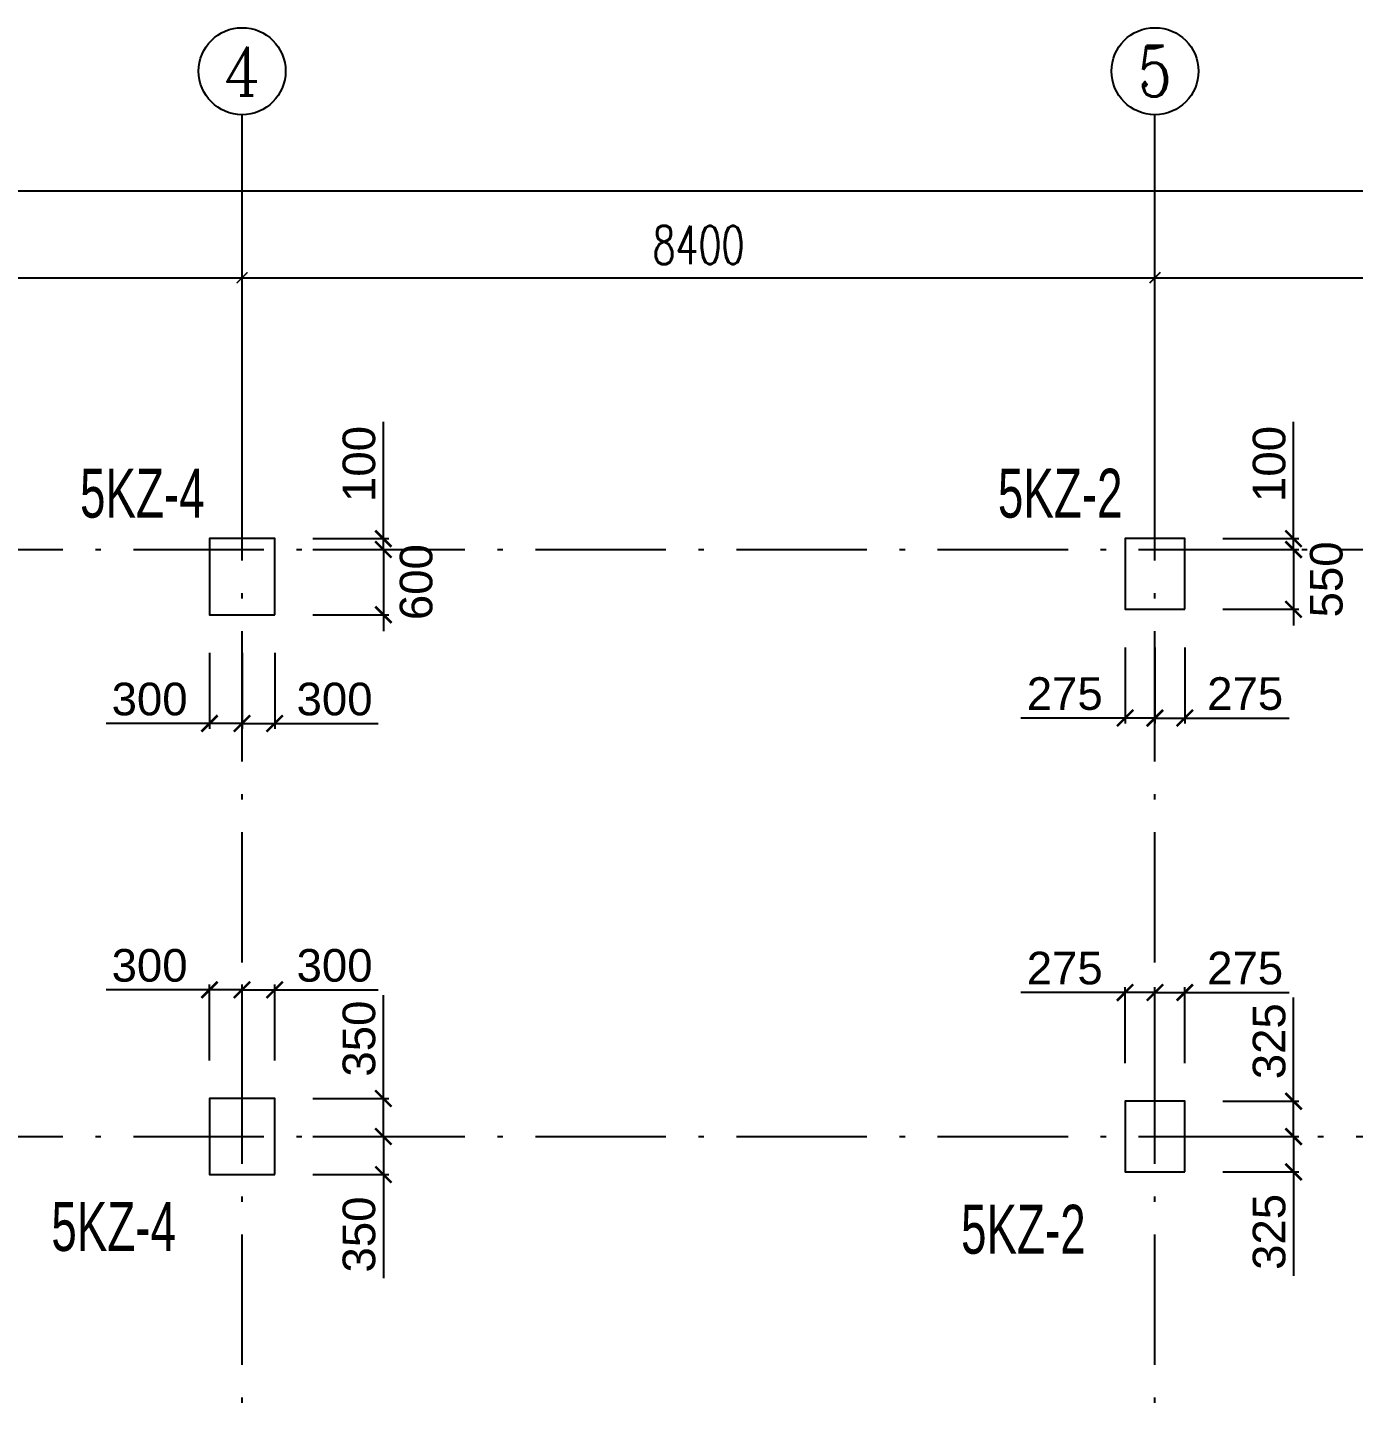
# Model space of a CAD drawing. Header units: millimetres. Extents: x -3831 to 465700, y 39900 to 106100.
# Drawn here: x 318027 to 330225, y 93355 to 106100 of the extents above; entities that cross this region are included whole.
import ezdxf
from ezdxf.enums import TextEntityAlignment as Align

# ---------------------------------------------------------------- set-up
doc = ezdxf.new("R2010")
doc.units = ezdxf.units.MM
doc.linetypes.add('线型2', pattern=[1850, 1200, -300, 50, -300])
for name, color, linetype in [('AXIS', 3, 'Continuous'), ('AXIS_TEXT', 7, 'Continuous'), ('column_dim', 90, 'Continuous'), ('DOTE', 10, '线型2')]:
    doc.layers.add(name, color=color, linetype=linetype)
doc.layers.add('S_Cl', color=2, linetype='Continuous', lineweight=25)
doc.layers.add('S_ColumFocus', color=2, linetype='Continuous', lineweight=9)
doc.styles.add('_TCH_AXIS', font='COMPLEX', dxfattribs={"bigfont": 'GBCBIG'})
doc.styles.add('_TCH_DIM_T3', font='SIMPLEX', dxfattribs={"width": 0.705882, "bigfont": 'GBCBIG'})
doc.styles.add('COMPLEX', font='COMPLEX')
doc.styles.get("Standard").update_dxf_attribs({"font": 'arial.ttf'})
doc.styles.add('xxxx', font='RIF.ttf')
doc.dimstyles.new('_TCH_ARCH&&100', dxfattribs={"dimtxt": 297.5, "dimasz": 100, "dimexe": 250, "dimexo": 300, "dimgap": 126.25, "dimtad": 1, "dimdec": 0, "dimzin": 0, "dimdsep": 46, "dimtxsty": '_TCH_DIM_T3', "dimblk": 'ARCHTICK', "dimcen": 0.09, "dimclrt": 7, "dimazin": 2, "dimtfac": 1, "dimtdec": 0, "dimtix": 1, "dimtmove": 2, "dimatfit": 3, "dimfxl": 100, "dimtolj": 1, "dimtzin": 0, "dimarcsym": 0})
doc.dimstyles.new('ISO-25', dxfattribs={"dimtxt": 2.5, "dimasz": 2.5, "dimexe": 1.25, "dimexo": 0.625, "dimtad": 1, "dimtxsty": 'Standard', "dimcen": 2.5, "dimadec": 0, "dimazin": 0, "dimtfac": 1, "dimtmove": 0, "dimatfit": 3, "dimfxl": 1, "dimarcsym": 0})

# ---------------------------------------------------------------- blocks, each defined once
blk = doc.blocks.new('_AXISO')
blk.add_circle((0, 0), 0.5)
at = {"layer": 'AXIS_TEXT', "style": 'COMPLEX', "width": 1.041667}
blk.add_attdef('A', text='', height=0.56, dxfattribs=at).set_placement((-0.25, -0.28), (0.25, -0.28), align=Align.FIT)
blk = doc.blocks.new('_ArchTick')
at = {"color": 0, "linetype": 'ByBlock', "const_width": 0.15}
blk.add_lwpolyline([(-0.5, -0.5), (0.5, 0.5)], dxfattribs=at)
blk = doc.blocks.new('*D465')
at = {"layer": 'AXIS', "color": 0, "lineweight": -2, "transparency": 16777216}
for p, q in [((311600, 101600), (311600, 104050)), ((320000, 101600), (320000, 104050)), ((311600, 103800), (320000, 103800))]:
    blk.add_line(p, q, dxfattribs=at)
at = {"layer": 'Defpoints', "color": 0, "transparency": 16777216}
for p in [(320000, 103800), (311600, 101300), (320000, 101300)]:
    blk.add_point(p, dxfattribs=at)
at = {"layer": 'AXIS', "color": 0, "lineweight": -2, "transparency": 16777216, "xscale": 100, "yscale": 100, "zscale": 100, "rotation": 180}
blk.add_blockref('_ArchTick', (311600, 103800), dxfattribs=at)
at = {"layer": 'AXIS', "color": 0, "lineweight": -2, "transparency": 16777216, "xscale": 100, "yscale": 100, "zscale": 100}
blk.add_blockref('_ArchTick', (320000, 103800), dxfattribs=at)
at = {"layer": 'AXIS', "color": 7, "transparency": 16777216, "insert": (315800, 104101.25), "char_height": 350, "attachment_point": 5, "style": '_TCH_DIM_T3'}
blk.add_mtext('\\A1;8400', dxfattribs=at)
blk = doc.blocks.new('*D466')
at = {"layer": 'AXIS', "color": 0, "lineweight": -2, "transparency": 16777216}
for p, q in [((320000, 101600), (320000, 104050)), ((328400, 101600), (328400, 104050)), ((320000, 103800), (328400, 103800))]:
    blk.add_line(p, q, dxfattribs=at)
at = {"layer": 'Defpoints', "color": 0, "transparency": 16777216}
for p in [(328400, 103800), (320000, 101300), (328400, 101300)]:
    blk.add_point(p, dxfattribs=at)
at = {"layer": 'AXIS', "color": 0, "lineweight": -2, "transparency": 16777216, "xscale": 100, "yscale": 100, "zscale": 100, "rotation": 180}
blk.add_blockref('_ArchTick', (320000, 103800), dxfattribs=at)
at = {"layer": 'AXIS', "color": 0, "lineweight": -2, "transparency": 16777216, "xscale": 100, "yscale": 100, "zscale": 100}
blk.add_blockref('_ArchTick', (328400, 103800), dxfattribs=at)
at = {"layer": 'AXIS', "color": 7, "transparency": 16777216, "insert": (324200, 104101.25), "char_height": 350, "attachment_point": 5, "style": '_TCH_DIM_T3'}
blk.add_mtext('\\A1;8400', dxfattribs=at)
blk = doc.blocks.new('*D467')
at = {"layer": 'AXIS', "color": 0, "lineweight": -2, "transparency": 16777216}
for p, q in [((328400, 101600), (328400, 104050)), ((334000, 101600), (334000, 104050)), ((328400, 103800), (334000, 103800))]:
    blk.add_line(p, q, dxfattribs=at)
at = {"layer": 'Defpoints', "color": 0, "transparency": 16777216}
for p in [(334000, 103800), (328400, 101300), (334000, 101300)]:
    blk.add_point(p, dxfattribs=at)
at = {"layer": 'AXIS', "color": 0, "lineweight": -2, "transparency": 16777216, "xscale": 100, "yscale": 100, "zscale": 100, "rotation": 180}
blk.add_blockref('_ArchTick', (328400, 103800), dxfattribs=at)
at = {"layer": 'AXIS', "color": 0, "lineweight": -2, "transparency": 16777216, "xscale": 100, "yscale": 100, "zscale": 100}
blk.add_blockref('_ArchTick', (334000, 103800), dxfattribs=at)
at = {"layer": 'AXIS', "color": 7, "transparency": 16777216, "insert": (331200, 104101.25), "char_height": 350, "attachment_point": 5, "style": '_TCH_DIM_T3'}
blk.add_mtext('\\A1;5600', dxfattribs=at)
blk = doc.blocks.new('*D472')
at = {"layer": 'AXIS', "color": 0, "lineweight": -2, "transparency": 16777216}
for p, q in [((311600, 101600), (311600, 104850)), ((360900, 101600), (360900, 104850)), ((311600, 104600), (360900, 104600))]:
    blk.add_line(p, q, dxfattribs=at)
at = {"layer": 'Defpoints', "color": 0, "transparency": 16777216}
for p in [(360900, 104600), (311600, 101300), (360900, 101300)]:
    blk.add_point(p, dxfattribs=at)
at = {"layer": 'AXIS', "color": 0, "lineweight": -2, "transparency": 16777216, "xscale": 100, "yscale": 100, "zscale": 100, "rotation": 180}
blk.add_blockref('_ArchTick', (311600, 104600), dxfattribs=at)
at = {"layer": 'AXIS', "color": 0, "lineweight": -2, "transparency": 16777216, "xscale": 100, "yscale": 100, "zscale": 100}
blk.add_blockref('_ArchTick', (360900, 104600), dxfattribs=at)
at = {"layer": 'AXIS', "color": 7, "transparency": 16777216, "insert": (336250, 104901.25), "char_height": 350, "attachment_point": 5, "style": '_TCH_DIM_T3'}
blk.add_mtext('\\A1;49300', dxfattribs=at)
blk = doc.blocks.new('*D2098')
at = {"layer": 'column_dim', "color": 0, "lineweight": -2, "transparency": 16777216}
for p, q in [((329675, 101300), (329675, 101450)), ((329025, 101300), (329725, 101300)), ((329675, 101300), (329675, 100750)), ((329025, 100750), (329725, 100750)), ((329675, 100750), (329675, 100600))]:
    blk.add_line(p, q, dxfattribs=at)
at = {"layer": 'Defpoints', "color": 0, "transparency": 16777216}
for p in [(328675, 101300), (329675, 101300), (328675, 100750)]:
    blk.add_point(p, dxfattribs=at)
at = {"layer": 'column_dim', "color": 0, "lineweight": -2, "transparency": 16777216, "xscale": 150, "yscale": 150, "zscale": 150}
for p, rotation in [((329675, 101300), 270), ((329675, 100750), 90)]:
    blk.add_blockref('_ArchTick', p, dxfattribs=dict(at, rotation=rotation))
at = {"layer": 'column_dim', "color": 7, "transparency": 16777216, "insert": (329978, 101025), "char_height": 300, "attachment_point": 5, "rotation": 90}
blk.add_mtext('550', dxfattribs=at)
blk = doc.blocks.new('*D2099')
at = {"layer": 'column_dim', "color": 0, "lineweight": -2, "transparency": 16777216}
for p, q in [((329675, 101400), (329675, 102474)), ((329025, 101400), (329725, 101400)), ((329675, 101300), (329675, 101400)), ((329025, 101300), (329725, 101300)), ((329675, 101300), (329675, 101150))]:
    blk.add_line(p, q, dxfattribs=at)
at = {"layer": 'Defpoints', "color": 0, "transparency": 16777216}
for p in [(328675, 101400), (328675, 101300), (329675, 101300)]:
    blk.add_point(p, dxfattribs=at)
at = {"layer": 'column_dim', "color": 0, "lineweight": -2, "transparency": 16777216, "xscale": 150, "yscale": 150, "zscale": 150}
for p, rotation in [((329675, 101400), 270), ((329675, 101300), 90)]:
    blk.add_blockref('_ArchTick', p, dxfattribs=dict(at, rotation=rotation))
at = {"layer": 'column_dim', "color": 7, "transparency": 16777216, "insert": (329452, 102087), "char_height": 300, "attachment_point": 5, "rotation": 90}
blk.add_mtext('100', dxfattribs=at)
blk = doc.blocks.new('*D2100')
at = {"layer": 'column_dim', "color": 0, "lineweight": -2, "transparency": 16777216}
for p, q in [((328125, 100400), (328125, 99700)), ((328400, 100400), (328400, 99700)), ((328125, 99750), (327165, 99750)), ((328400, 99750), (328125, 99750))]:
    blk.add_line(p, q, dxfattribs=at)
at = {"layer": 'Defpoints', "color": 0, "transparency": 16777216}
for p in [(328125, 100750), (328400, 100750), (328400, 99750)]:
    blk.add_point(p, dxfattribs=at)
at = {"layer": 'column_dim', "color": 0, "lineweight": -2, "transparency": 16777216, "xscale": 150, "yscale": 150, "zscale": 150, "rotation": 180}
blk.add_blockref('_ArchTick', (328125, 99750), dxfattribs=at)
at = {"layer": 'column_dim', "color": 0, "lineweight": -2, "transparency": 16777216, "xscale": 150, "yscale": 150, "zscale": 150}
blk.add_blockref('_ArchTick', (328400, 99750), dxfattribs=at)
at = {"layer": 'column_dim', "color": 7, "transparency": 16777216, "insert": (327570, 99973), "char_height": 300, "attachment_point": 5}
blk.add_mtext('275', dxfattribs=at)
blk = doc.blocks.new('*D2101')
at = {"layer": 'column_dim', "color": 0, "lineweight": -2, "transparency": 16777216}
for p, q in [((328400, 100400), (328400, 99700)), ((328675, 100400), (328675, 99700)), ((328400, 99750), (328675, 99750)), ((328675, 99750), (329635, 99750))]:
    blk.add_line(p, q, dxfattribs=at)
at = {"layer": 'Defpoints', "color": 0, "transparency": 16777216}
for p in [(328400, 100750), (328675, 100750), (328400, 99750)]:
    blk.add_point(p, dxfattribs=at)
at = {"layer": 'column_dim', "color": 0, "lineweight": -2, "transparency": 16777216, "xscale": 150, "yscale": 150, "zscale": 150, "rotation": 180}
blk.add_blockref('_ArchTick', (328400, 99750), dxfattribs=at)
at = {"layer": 'column_dim', "color": 0, "lineweight": -2, "transparency": 16777216, "xscale": 150, "yscale": 150, "zscale": 150}
blk.add_blockref('_ArchTick', (328675, 99750), dxfattribs=at)
at = {"layer": 'column_dim', "color": 7, "transparency": 16777216, "insert": (329230, 99973), "char_height": 300, "attachment_point": 5}
blk.add_mtext('275', dxfattribs=at)
blk = doc.blocks.new('*D2102')
at = {"layer": 'column_dim', "color": 0, "lineweight": -2, "transparency": 16777216}
for p, q in [((329025, 95900), (329725, 95900)), ((329675, 95900), (329675, 95575)), ((329025, 95575), (329725, 95575)), ((329675, 95575), (329675, 94620))]:
    blk.add_line(p, q, dxfattribs=at)
at = {"layer": 'Defpoints', "color": 0, "transparency": 16777216}
for p in [(328675, 95900), (329675, 95900), (328675, 95575)]:
    blk.add_point(p, dxfattribs=at)
at = {"layer": 'column_dim', "color": 0, "lineweight": -2, "transparency": 16777216, "xscale": 150, "yscale": 150, "zscale": 150}
for p, rotation in [((329675, 95900), 90), ((329675, 95575), 270)]:
    blk.add_blockref('_ArchTick', p, dxfattribs=dict(at, rotation=rotation))
at = {"layer": 'column_dim', "color": 7, "transparency": 16777216, "insert": (329452, 95023), "char_height": 300, "attachment_point": 5, "rotation": 90}
blk.add_mtext('325', dxfattribs=at)
blk = doc.blocks.new('*D2103')
at = {"layer": 'column_dim', "color": 0, "lineweight": -2, "transparency": 16777216}
for p, q in [((329675, 96225), (329675, 97180)), ((329025, 96225), (329725, 96225)), ((329675, 95900), (329675, 96225)), ((329025, 95900), (329725, 95900))]:
    blk.add_line(p, q, dxfattribs=at)
at = {"layer": 'Defpoints', "color": 0, "transparency": 16777216}
for p in [(328675, 96225), (328675, 95900), (329675, 95900)]:
    blk.add_point(p, dxfattribs=at)
at = {"layer": 'column_dim', "color": 0, "lineweight": -2, "transparency": 16777216, "xscale": 150, "yscale": 150, "zscale": 150}
for p, rotation in [((329675, 96225), 90), ((329675, 95900), 270)]:
    blk.add_blockref('_ArchTick', p, dxfattribs=dict(at, rotation=rotation))
at = {"layer": 'column_dim', "color": 7, "transparency": 16777216, "insert": (329452, 96777), "char_height": 300, "attachment_point": 5, "rotation": 90}
blk.add_mtext('325', dxfattribs=at)
blk = doc.blocks.new('*D2104')
at = {"layer": 'column_dim', "color": 0, "lineweight": -2, "transparency": 16777216}
for p, q in [((328400, 96575), (328400, 97275)), ((328675, 96575), (328675, 97275)), ((328400, 97225), (328675, 97225)), ((328675, 97225), (329635, 97225))]:
    blk.add_line(p, q, dxfattribs=at)
at = {"layer": 'Defpoints', "color": 0, "transparency": 16777216}
for p in [(328400, 97225), (328400, 96225), (328675, 96225)]:
    blk.add_point(p, dxfattribs=at)
at = {"layer": 'column_dim', "color": 0, "lineweight": -2, "transparency": 16777216, "xscale": 150, "yscale": 150, "zscale": 150, "rotation": 180}
blk.add_blockref('_ArchTick', (328400, 97225), dxfattribs=at)
at = {"layer": 'column_dim', "color": 0, "lineweight": -2, "transparency": 16777216, "xscale": 150, "yscale": 150, "zscale": 150}
blk.add_blockref('_ArchTick', (328675, 97225), dxfattribs=at)
at = {"layer": 'column_dim', "color": 7, "transparency": 16777216, "insert": (329230, 97448), "char_height": 300, "attachment_point": 5}
blk.add_mtext('275', dxfattribs=at)
blk = doc.blocks.new('*D2105')
at = {"layer": 'column_dim', "color": 0, "lineweight": -2, "transparency": 16777216}
for p, q in [((328125, 96575), (328125, 97275)), ((328400, 96575), (328400, 97275)), ((328125, 97225), (327165, 97225)), ((328400, 97225), (328125, 97225))]:
    blk.add_line(p, q, dxfattribs=at)
at = {"layer": 'Defpoints', "color": 0, "transparency": 16777216}
for p in [(328400, 97225), (328125, 96225), (328400, 96225)]:
    blk.add_point(p, dxfattribs=at)
at = {"layer": 'column_dim', "color": 0, "lineweight": -2, "transparency": 16777216, "xscale": 150, "yscale": 150, "zscale": 150, "rotation": 180}
blk.add_blockref('_ArchTick', (328125, 97225), dxfattribs=at)
at = {"layer": 'column_dim', "color": 0, "lineweight": -2, "transparency": 16777216, "xscale": 150, "yscale": 150, "zscale": 150}
blk.add_blockref('_ArchTick', (328400, 97225), dxfattribs=at)
at = {"layer": 'column_dim', "color": 7, "transparency": 16777216, "insert": (327570, 97448), "char_height": 300, "attachment_point": 5}
blk.add_mtext('275', dxfattribs=at)
blk = doc.blocks.new('*D2117')
at = {"layer": 'column_dim', "color": 0, "lineweight": -2, "transparency": 16777216}
for p, q in [((321300, 101300), (321300, 101450)), ((320650, 101300), (321350, 101300)), ((321300, 101300), (321300, 100700)), ((320650, 100700), (321350, 100700)), ((321300, 100700), (321300, 100550))]:
    blk.add_line(p, q, dxfattribs=at)
at = {"layer": 'Defpoints', "color": 0, "transparency": 16777216}
for p in [(320300, 101300), (321300, 101300), (320300, 100700)]:
    blk.add_point(p, dxfattribs=at)
at = {"layer": 'column_dim', "color": 0, "lineweight": -2, "transparency": 16777216, "xscale": 150, "yscale": 150, "zscale": 150}
for p, rotation in [((321300, 101300), 270), ((321300, 100700), 90)]:
    blk.add_blockref('_ArchTick', p, dxfattribs=dict(at, rotation=rotation))
at = {"layer": 'column_dim', "color": 7, "transparency": 16777216, "insert": (321603, 101000), "char_height": 300, "attachment_point": 5, "rotation": 90}
blk.add_mtext('600', dxfattribs=at)
blk = doc.blocks.new('*D2118')
at = {"layer": 'column_dim', "color": 0, "lineweight": -2, "transparency": 16777216}
for p, q in [((321300, 101400), (321300, 102474)), ((320650, 101400), (321350, 101400)), ((321300, 101300), (321300, 101400)), ((320650, 101300), (321350, 101300)), ((321300, 101300), (321300, 101150))]:
    blk.add_line(p, q, dxfattribs=at)
at = {"layer": 'Defpoints', "color": 0, "transparency": 16777216}
for p in [(320300, 101400), (320300, 101300), (321300, 101300)]:
    blk.add_point(p, dxfattribs=at)
at = {"layer": 'column_dim', "color": 0, "lineweight": -2, "transparency": 16777216, "xscale": 150, "yscale": 150, "zscale": 150}
for p, rotation in [((321300, 101400), 270), ((321300, 101300), 90)]:
    blk.add_blockref('_ArchTick', p, dxfattribs=dict(at, rotation=rotation))
at = {"layer": 'column_dim', "color": 7, "transparency": 16777216, "insert": (321077, 102087), "char_height": 300, "attachment_point": 5, "rotation": 90}
blk.add_mtext('100', dxfattribs=at)
blk = doc.blocks.new('*D2119')
at = {"layer": 'column_dim', "color": 0, "lineweight": -2, "transparency": 16777216}
for p, q in [((319700, 100350), (319700, 99650)), ((320000, 100350), (320000, 99650)), ((319700, 99700), (318748, 99700)), ((320000, 99700), (319700, 99700))]:
    blk.add_line(p, q, dxfattribs=at)
at = {"layer": 'Defpoints', "color": 0, "transparency": 16777216}
for p in [(319700, 100700), (320000, 100700), (320000, 99700)]:
    blk.add_point(p, dxfattribs=at)
at = {"layer": 'column_dim', "color": 0, "lineweight": -2, "transparency": 16777216, "xscale": 150, "yscale": 150, "zscale": 150, "rotation": 180}
blk.add_blockref('_ArchTick', (319700, 99700), dxfattribs=at)
at = {"layer": 'column_dim', "color": 0, "lineweight": -2, "transparency": 16777216, "xscale": 150, "yscale": 150, "zscale": 150}
blk.add_blockref('_ArchTick', (320000, 99700), dxfattribs=at)
at = {"layer": 'column_dim', "color": 7, "transparency": 16777216, "insert": (319149, 99923), "char_height": 300, "attachment_point": 5}
blk.add_mtext('300', dxfattribs=at)
blk = doc.blocks.new('*D2120')
at = {"layer": 'column_dim', "color": 0, "lineweight": -2, "transparency": 16777216}
for p, q in [((320000, 100350), (320000, 99650)), ((320300, 100350), (320300, 99650)), ((320000, 99700), (320300, 99700)), ((320300, 99700), (321252, 99700))]:
    blk.add_line(p, q, dxfattribs=at)
at = {"layer": 'Defpoints', "color": 0, "transparency": 16777216}
for p in [(320000, 100700), (320300, 100700), (320000, 99700)]:
    blk.add_point(p, dxfattribs=at)
at = {"layer": 'column_dim', "color": 0, "lineweight": -2, "transparency": 16777216, "xscale": 150, "yscale": 150, "zscale": 150, "rotation": 180}
blk.add_blockref('_ArchTick', (320000, 99700), dxfattribs=at)
at = {"layer": 'column_dim', "color": 0, "lineweight": -2, "transparency": 16777216, "xscale": 150, "yscale": 150, "zscale": 150}
blk.add_blockref('_ArchTick', (320300, 99700), dxfattribs=at)
at = {"layer": 'column_dim', "color": 7, "transparency": 16777216, "insert": (320851, 99923), "char_height": 300, "attachment_point": 5}
blk.add_mtext('300', dxfattribs=at)
blk = doc.blocks.new('*D2121')
at = {"layer": 'column_dim', "color": 0, "lineweight": -2, "transparency": 16777216}
for p, q in [((320650, 95900), (321350, 95900)), ((321300, 95900), (321300, 95550)), ((320650, 95550), (321350, 95550)), ((321300, 95550), (321300, 94598))]:
    blk.add_line(p, q, dxfattribs=at)
at = {"layer": 'Defpoints', "color": 0, "transparency": 16777216}
for p in [(320300, 95900), (321300, 95900), (320300, 95550)]:
    blk.add_point(p, dxfattribs=at)
at = {"layer": 'column_dim', "color": 0, "lineweight": -2, "transparency": 16777216, "xscale": 150, "yscale": 150, "zscale": 150}
for p, rotation in [((321300, 95900), 90), ((321300, 95550), 270)]:
    blk.add_blockref('_ArchTick', p, dxfattribs=dict(at, rotation=rotation))
at = {"layer": 'column_dim', "color": 7, "transparency": 16777216, "insert": (321077, 94999), "char_height": 300, "attachment_point": 5, "rotation": 90}
blk.add_mtext('350', dxfattribs=at)
blk = doc.blocks.new('*D2122')
at = {"layer": 'column_dim', "color": 0, "lineweight": -2, "transparency": 16777216}
for p, q in [((321300, 96250), (321300, 97202)), ((320650, 96250), (321350, 96250)), ((321300, 95900), (321300, 96250)), ((320650, 95900), (321350, 95900))]:
    blk.add_line(p, q, dxfattribs=at)
at = {"layer": 'Defpoints', "color": 0, "transparency": 16777216}
for p in [(320300, 96250), (320300, 95900), (321300, 95900)]:
    blk.add_point(p, dxfattribs=at)
at = {"layer": 'column_dim', "color": 0, "lineweight": -2, "transparency": 16777216, "xscale": 150, "yscale": 150, "zscale": 150}
for p, rotation in [((321300, 96250), 90), ((321300, 95900), 270)]:
    blk.add_blockref('_ArchTick', p, dxfattribs=dict(at, rotation=rotation))
at = {"layer": 'column_dim', "color": 7, "transparency": 16777216, "insert": (321077, 96801), "char_height": 300, "attachment_point": 5, "rotation": 90}
blk.add_mtext('350', dxfattribs=at)
blk = doc.blocks.new('*D2123')
at = {"layer": 'column_dim', "color": 0, "lineweight": -2, "transparency": 16777216}
for p, q in [((320000, 96600), (320000, 97300)), ((320000, 97250), (320300, 97250)), ((320300, 96600), (320300, 97300)), ((320300, 97250), (321252, 97250))]:
    blk.add_line(p, q, dxfattribs=at)
at = {"layer": 'Defpoints', "color": 0, "transparency": 16777216}
for p in [(320000, 97250), (320000, 96250), (320300, 96250)]:
    blk.add_point(p, dxfattribs=at)
at = {"layer": 'column_dim', "color": 0, "lineweight": -2, "transparency": 16777216, "xscale": 150, "yscale": 150, "zscale": 150, "rotation": 180}
blk.add_blockref('_ArchTick', (320000, 97250), dxfattribs=at)
at = {"layer": 'column_dim', "color": 0, "lineweight": -2, "transparency": 16777216, "xscale": 150, "yscale": 150, "zscale": 150}
blk.add_blockref('_ArchTick', (320300, 97250), dxfattribs=at)
at = {"layer": 'column_dim', "color": 7, "transparency": 16777216, "insert": (320851, 97473), "char_height": 300, "attachment_point": 5}
blk.add_mtext('300', dxfattribs=at)
blk = doc.blocks.new('*D2124')
at = {"layer": 'column_dim', "color": 0, "lineweight": -2, "transparency": 16777216}
for p, q in [((319700, 97250), (318748, 97250)), ((319700, 96600), (319700, 97300)), ((320000, 97250), (319700, 97250)), ((320000, 96600), (320000, 97300))]:
    blk.add_line(p, q, dxfattribs=at)
at = {"layer": 'Defpoints', "color": 0, "transparency": 16777216}
for p in [(320000, 97250), (319700, 96250), (320000, 96250)]:
    blk.add_point(p, dxfattribs=at)
at = {"layer": 'column_dim', "color": 0, "lineweight": -2, "transparency": 16777216, "xscale": 150, "yscale": 150, "zscale": 150, "rotation": 180}
blk.add_blockref('_ArchTick', (319700, 97250), dxfattribs=at)
at = {"layer": 'column_dim', "color": 0, "lineweight": -2, "transparency": 16777216, "xscale": 150, "yscale": 150, "zscale": 150}
blk.add_blockref('_ArchTick', (320000, 97250), dxfattribs=at)
at = {"layer": 'column_dim', "color": 7, "transparency": 16777216, "insert": (319149, 97473), "char_height": 300, "attachment_point": 5}
blk.add_mtext('300', dxfattribs=at)

msp = doc.modelspace()

# ---------------------------------------------------------------- linework, layer by layer
at = {"layer": 'AXIS'}
for p, q in [((320000, 101300), (320000, 105300)), ((328400, 101300), (328400, 105300))]:
    msp.add_line(p, q, dxfattribs=at)
at = {"layer": 'DOTE'}
for p, q in [((311600, 101300), (360900, 101300)), ((320000, 71600), (320000, 101300)), ((328400, 71600), (328400, 101300)), ((311600, 95900), (328400, 95900)), ((328400, 95900), (331400, 95900.03516))]:
    msp.add_line(p, q, dxfattribs=at)
at = {"layer": 'S_Cl'}
for points in [[(320300, 100700), (320300, 101400), (319700, 101400), (319700, 100700)], [(328675, 100750), (328675, 101400), (328125, 101400), (328125, 100750)], [(320300, 95550), (320300, 96250), (319700, 96250), (319700, 95550)], [(328675, 95575), (328675, 96225), (328125, 96225), (328125, 95575)]]:
    msp.add_lwpolyline(points, close=True, dxfattribs=at)

# ---------------------------------------------------------------- block references
at = {"layer": 'AXIS'}
ref = msp.add_blockref('_AXISO', (320000, 105700), dxfattribs=dict(at, xscale=800, yscale=800, zscale=800))
ref.add_attrib('A', '4', dxfattribs={"layer": 'AXIS_TEXT', "height": 445.44176, "style": '_TCH_AXIS'}).set_placement((319830.3079, 105477.27912), (320169.6921, 105477.27912), align=Align.FIT)
ref = msp.add_blockref('_AXISO', (328400, 105700), dxfattribs=dict(at, xscale=800, yscale=800, zscale=800))
ref.add_attrib('A', '5', dxfattribs={"layer": 'AXIS_TEXT', "height": 465.94816, "style": '_TCH_AXIS'}).set_placement((328244.68395, 105467.02592), (328555.31605, 105467.02592), align=Align.FIT)

# ---------------------------------------------------------------- texts
at = {"layer": 'S_ColumFocus', "char_height": 450, "attachment_point": 5, "style": 'xxxx'}
for s, insert, width in [('{\\W0.7;5KZ-4}', (319081.82048, 101814.99702), 837.5), ('{\\W0.7;5KZ-2}', (327528.00798, 101814.99702), 979.875), ('{\\W0.7;5KZ-4}', (318818.10846, 95069.37245), 854.25), ('{\\W0.7;5KZ-2}', (327188.92096, 95044.37245), 845.875)]:
    msp.add_mtext(s, dxfattribs=dict(at, insert=insert, width=width))

# ---------------------------------------------------------------- dimensions: what is measured, and where the dimension line sits
at = {"layer": 'AXIS'}
for p1, p2, distance, picture, middle in [((311600, 101300), (360900, 101300), 3300, '*D472', (336250, 104901.25)), ((311600, 101300), (320000, 101300), 2500, '*D465', (315800, 104101.25)), ((320000, 101300), (328400, 101300), 2500, '*D466', (324200, 104101.25)), ((328400, 101300), (334000, 101300), 2500, '*D467', (331200, 104101.25))]:
    dim = msp.add_aligned_dim(p1=p1, p2=p2, distance=distance, dimstyle='_TCH_ARCH&&100', override={"dimtxt": 350}, dxfattribs=at)
    dim.commit()
    dim.dimension.update_dxf_attribs({"geometry": picture, "text_midpoint": middle})
at = {"layer": 'column_dim'}
for p1, p2, distance, override, picture, middle in [((320300, 101400), (320300, 101300), 1000, {"dimtxt": 300, "dimasz": 150, "dimexe": 50, "dimexo": 350, "dimgap": 70, "dimjust": 1, "dimblk1": 'ArchTick', "dimblk2": 'ArchTick', "dimsah": 1, "dimclrt": 7}, '*D2118', (321076.8281, 102086.78035)), ((328675, 101400), (328675, 101300), 1000, {"dimtxt": 300, "dimasz": 150, "dimexe": 50, "dimexo": 350, "dimgap": 70, "dimjust": 1, "dimblk1": 'ArchTick', "dimblk2": 'ArchTick', "dimsah": 1, "dimclrt": 7}, '*D2099', (329451.8281, 102086.78035)), ((320300, 100700), (320300, 101300), -1000, {"dimtxt": 300, "dimasz": 150, "dimexe": 50, "dimexo": 350, "dimgap": 150, "dimtad": 2, "dimjust": 1, "dimblk1": 'ArchTick', "dimblk2": 'ArchTick', "dimsah": 1, "dimclrt": 7, "dimtix": 1, "dimtmove": 1}, '*D2117', (321603.1719, 101000)), ((328675, 100750), (328675, 101300), -1000, {"dimtxt": 300, "dimasz": 150, "dimexe": 50, "dimexo": 350, "dimgap": 150, "dimtad": 2, "dimjust": 1, "dimblk1": 'ArchTick', "dimblk2": 'ArchTick', "dimsah": 1, "dimclrt": 7, "dimtix": 1, "dimtmove": 1}, '*D2098', (329978.1719, 101025)), ((319700, 100700), (320000, 100700), -1000, {"dimtxt": 300, "dimasz": 150, "dimexe": 50, "dimexo": 350, "dimgap": 70, "dimjust": 1, "dimblk1": 'ArchTick', "dimblk2": 'ArchTick', "dimsah": 1, "dimclrt": 7}, '*D2119', (319149.20191, 99923.27422)), ((320300, 100700), (320000, 100700), 1000, {"dimtxt": 300, "dimasz": 150, "dimexe": 50, "dimexo": 350, "dimgap": 70, "dimjust": 1, "dimblk1": 'ArchTick', "dimblk2": 'ArchTick', "dimsah": 1, "dimclrt": 7}, '*D2120', (320850.79809, 99923.27422)), ((328125, 100750), (328400, 100750), -1000, {"dimtxt": 300, "dimasz": 150, "dimexe": 50, "dimexo": 350, "dimgap": 70, "dimjust": 1, "dimblk1": 'ArchTick', "dimblk2": 'ArchTick', "dimsah": 1, "dimclrt": 7}, '*D2100', (327569.9045, 99973.1719)), ((328675, 100750), (328400, 100750), 1000, {"dimtxt": 300, "dimasz": 150, "dimexe": 50, "dimexo": 350, "dimgap": 70, "dimjust": 1, "dimblk1": 'ArchTick', "dimblk2": 'ArchTick', "dimsah": 1, "dimclrt": 7}, '*D2101', (329230.0955, 99973.1719)), ((319700, 96250), (320000, 96250), 1000, {"dimtxt": 300, "dimasz": 150, "dimexe": 50, "dimexo": 350, "dimgap": 70, "dimjust": 1, "dimblk1": 'ArchTick', "dimblk2": 'ArchTick', "dimsah": 1, "dimclrt": 7}, '*D2124', (319149.20191, 97473.27422)), ((320300, 96250), (320000, 96250), -1000, {"dimtxt": 300, "dimasz": 150, "dimexe": 50, "dimexo": 350, "dimgap": 70, "dimjust": 1, "dimblk1": 'ArchTick', "dimblk2": 'ArchTick', "dimsah": 1, "dimclrt": 7}, '*D2123', (320850.79809, 97473.27422)), ((328125, 96225), (328400, 96225), 1000, {"dimtxt": 300, "dimasz": 150, "dimexe": 50, "dimexo": 350, "dimgap": 70, "dimjust": 1, "dimblk1": 'ArchTick', "dimblk2": 'ArchTick', "dimsah": 1, "dimclrt": 7}, '*D2105', (327569.9045, 97448.1719)), ((328675, 96225), (328400, 96225), -1000, {"dimtxt": 300, "dimasz": 150, "dimexe": 50, "dimexo": 350, "dimgap": 70, "dimjust": 1, "dimblk1": 'ArchTick', "dimblk2": 'ArchTick', "dimsah": 1, "dimclrt": 7}, '*D2104', (329230.0955, 97448.1719)), ((320300, 96250), (320300, 95900), 1000, {"dimtxt": 300, "dimasz": 150, "dimexe": 50, "dimexo": 350, "dimgap": 70, "dimjust": 1, "dimblk1": 'ArchTick', "dimblk2": 'ArchTick', "dimsah": 1, "dimclrt": 7}, '*D2122', (321076.72578, 96800.79809)), ((328675, 96225), (328675, 95900.00322), 1000, {"dimtxt": 300, "dimasz": 150, "dimexe": 50, "dimexo": 350, "dimgap": 70, "dimjust": 1, "dimblk1": 'ArchTick', "dimblk2": 'ArchTick', "dimsah": 1, "dimclrt": 7}, '*D2103', (329451.72578, 96777.4352)), ((320300, 95550), (320300, 95900), -1000, {"dimtxt": 300, "dimasz": 150, "dimexe": 50, "dimexo": 350, "dimgap": 70, "dimjust": 1, "dimblk1": 'ArchTick', "dimblk2": 'ArchTick', "dimsah": 1, "dimclrt": 7}, '*D2121', (321076.72578, 94999.20191)), ((328675, 95575), (328675, 95900.00322), -1000, {"dimtxt": 300, "dimasz": 150, "dimexe": 50, "dimexo": 350, "dimgap": 70, "dimjust": 1, "dimblk1": 'ArchTick', "dimblk2": 'ArchTick', "dimsah": 1, "dimclrt": 7}, '*D2102', (329451.72578, 95022.5648))]:
    dim = msp.add_aligned_dim(p1=p1, p2=p2, distance=distance, dimstyle='ISO-25', override=override, dxfattribs=at)
    dim.commit()
    dim.dimension.update_dxf_attribs({"geometry": picture, "text_midpoint": middle})

doc.saveas('drawing.dxf')
